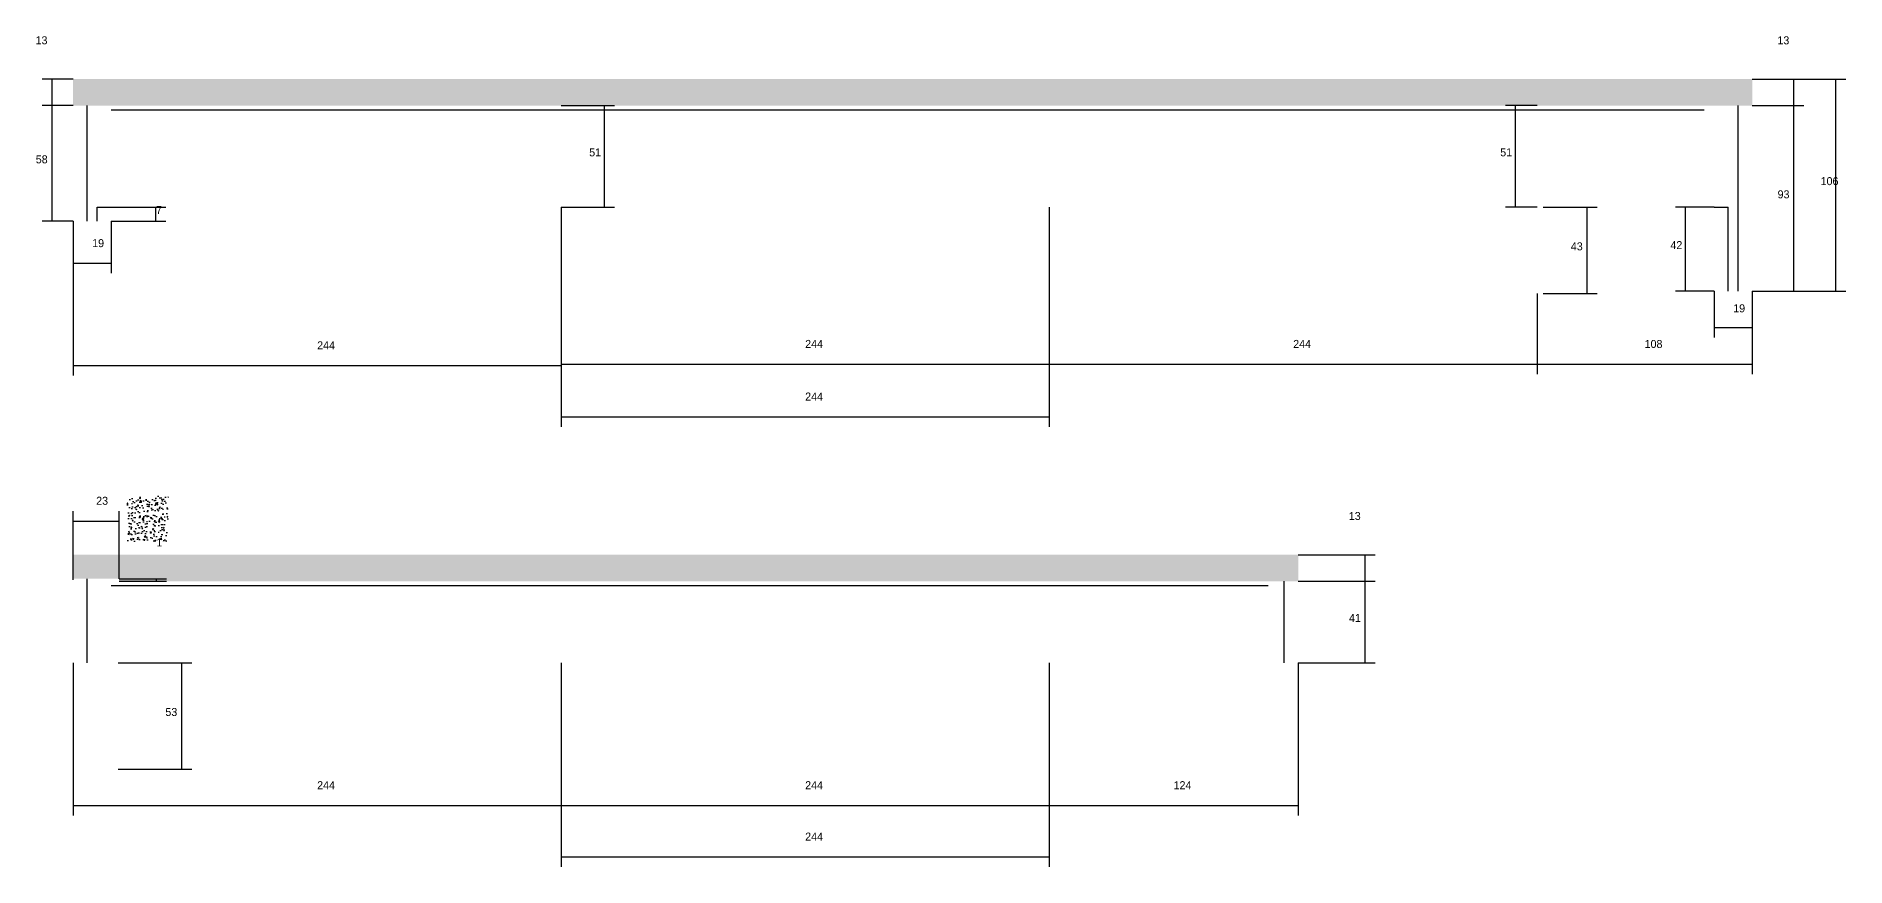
# Model space of a CAD drawing. Header units: metres. Extents: x -21162 to -15632, y 9308 to 10636.
# Drawn here: x -16561 to -15656, y 10208 to 10623 of the extents above; entities that cross this region are included whole.
import ezdxf

# ---------------------------------------------------------------- set-up
doc = ezdxf.new("R2010")
doc.units = ezdxf.units.M
doc.layers.add('COTA', color=241, linetype='Continuous')
doc.layers.add('SARR_2.2x7', color=40, linetype='Continuous')

msp = doc.modelspace()

# ---------------------------------------------------------------- hatches: boundary and pattern name
at = {"layer": 'COTA'}
h = msp.add_hatch(dxfattribs=at)
h.set_pattern_fill('AR-CONC', scale=0.03)
h.paths.add_polyline_path([(-15703, 10601.5), (-16054.5, 10601.5), (-16542.5, 10601.5), (-16542.5, 10588.3), (-15703, 10588.3)])
h = msp.add_hatch(dxfattribs=at)
h.set_pattern_fill('AR-CONC', scale=0.03)
h.paths.add_polyline_path([(-16494.8, 10370.4), (-16515.4, 10370.4), (-16515.4, 10370.4), (-16515.4, 10393), (-16515.4, 10393), (-16494.8, 10393), (-16494.8, 10393), (-16494.8, 10370.4)])
h = msp.add_hatch(dxfattribs=at)
h.set_pattern_fill('AR-CONC', scale=0.03)
h.paths.add_polyline_path([(-15930, 10350.5), (-15930, 10363.7), (-16542.5, 10363.7), (-16542.5, 10351.7), (-16519.5, 10351.7), (-16519.5, 10350.5)])

# ---------------------------------------------------------------- linework, layer by layer
for p, q in [((-16542.5, 10601.5), (-16558, 10601.5)), ((-16553, 10588.3), (-16553, 10601.5)), ((-15703, 10601.5), (-15677.2, 10601.5)), ((-15703, 10601.5), (-15656.2, 10601.5)), ((-15682.2, 10588.3), (-15682.2, 10601.5)), ((-15661.2, 10495.5), (-15661.2, 10601.5)), ((-16542.5, 10588.3), (-16558, 10588.3)), ((-16542.5, 10588.3), (-16558, 10588.3)), ((-16553, 10530.5), (-16553, 10588.3)), ((-16298.5, 10588.3), (-16271.8, 10588.3)), ((-16276.8, 10537.5), (-16276.8, 10588.3)), ((-15810.5, 10588.3), (-15826.4, 10588.3)), ((-15821.4, 10537.5), (-15821.4, 10588.3)), ((-15703, 10588.3), (-15677.2, 10588.3)), ((-15703, 10588.3), (-15677.2, 10588.3)), ((-15682.2, 10495.5), (-15682.2, 10588.3)), ((-16523.5, 10537.5), (-16496.1, 10537.5)), ((-16501.1, 10530.5), (-16501.1, 10537.5)), ((-16298.5, 10537.5), (-16298.5, 10454)), ((-16298.5, 10537.5), (-16298.5, 10427.7)), ((-16298.5, 10537.5), (-16271.8, 10537.5)), ((-16054.5, 10537.5), (-16054.5, 10454)), ((-16054.5, 10537.5), (-16054.5, 10427.7)), ((-16054.5, 10537.5), (-16054.5, 10454)), ((-15810.5, 10537.5), (-15826.4, 10537.5)), ((-15807.5, 10537.5), (-15780.5, 10537.5)), ((-15785.5, 10494.3), (-15785.5, 10537.5)), ((-15722, 10537.5), (-15741.3, 10537.5)), ((-15736.3, 10495.5), (-15736.3, 10537.5)), ((-16542.5, 10530.5), (-16558, 10530.5)), ((-16542.5, 10530.5), (-16542.5, 10453.4)), ((-16542.5, 10530.5), (-16542.5, 10504.5)), ((-16523.5, 10530.5), (-16523.5, 10504.5)), ((-16523.5, 10530.5), (-16496.1, 10530.5)), ((-16298.5, 10530.5), (-16298.5, 10453.4)), ((-16542.5, 10509.5), (-16523.5, 10509.5)), ((-15810.5, 10494.3), (-15810.5, 10454)), ((-15810.5, 10494.3), (-15810.5, 10454)), ((-15807.5, 10494.3), (-15780.5, 10494.3)), ((-15722, 10495.5), (-15741.3, 10495.5)), ((-15722, 10495.5), (-15722, 10472.3)), ((-15703, 10495.5), (-15677.2, 10495.5)), ((-15703, 10495.5), (-15703, 10454)), ((-15703, 10495.5), (-15656.2, 10495.5)), ((-15703, 10495.5), (-15703, 10472.3)), ((-15722, 10477.3), (-15703, 10477.3)), ((-16542.5, 10458.4), (-16298.5, 10458.4)), ((-16298.5, 10459), (-16054.5, 10459)), ((-16054.5, 10459), (-15810.5, 10459)), ((-15810.5, 10459), (-15703, 10459)), ((-16298.5, 10432.7), (-16054.5, 10432.7)), ((-16542.5, 10351.1), (-16542.5, 10385.5)), ((-16542.5, 10380.5), (-16519.5, 10380.5)), ((-16519.5, 10351.7), (-16519.5, 10385.5)), ((-15930, 10363.7), (-15891.5, 10363.7)), ((-15896.5, 10350.5), (-15896.5, 10363.7)), ((-16519.5, 10351.7), (-16495.9, 10351.7)), ((-16500.9, 10350.5), (-16500.9, 10351.7)), ((-16519.5, 10350.5), (-16495.9, 10350.5)), ((-15930, 10350.5), (-15891.5, 10350.5)), ((-15930, 10350.5), (-15891.5, 10350.5)), ((-15896.5, 10309.7), (-15896.5, 10350.5)), ((-16542.5, 10309.7), (-16542.5, 10233.4)), ((-16520, 10309.7), (-16483.2, 10309.7)), ((-16488.2, 10256.5), (-16488.2, 10309.7)), ((-16298.5, 10309.7), (-16298.5, 10233.4)), ((-16298.5, 10309.7), (-16298.5, 10207.7)), ((-16054.5, 10309.7), (-16054.5, 10233.4)), ((-16054.5, 10309.7), (-16054.5, 10207.7)), ((-15930, 10309.7), (-15891.5, 10309.7)), ((-15930, 10309.7), (-15930, 10233.4)), ((-16520, 10256.5), (-16483.2, 10256.5)), ((-16298.5, 10256.5), (-16298.5, 10233.4)), ((-16054.5, 10256.5), (-16054.5, 10233.4)), ((-16542.5, 10238.4), (-16298.5, 10238.4)), ((-16298.5, 10238.4), (-16054.5, 10238.4)), ((-16054.5, 10238.4), (-15930, 10238.4)), ((-16298.5, 10212.7), (-16054.5, 10212.7))]:
    msp.add_line(p, q, dxfattribs=at)
at = {"layer": 'SARR_2.2x7'}
for p, q in [((-16535.5, 10530.5), (-16535.5, 10588.3)), ((-16523.5, 10586.1), (-16298.5, 10586.1)), ((-16298.5, 10586.1), (-16054.5, 10586.1)), ((-16054.5, 10586.1), (-15810.5, 10586.1)), ((-15810.5, 10586.1), (-15727, 10586.1)), ((-15710, 10495.5), (-15710, 10588.3)), ((-16530.5, 10530.5), (-16530.5, 10537.5)), ((-16530.5, 10537.5), (-16523.5, 10537.5)), ((-15722, 10537.5), (-15715, 10537.5)), ((-15715, 10495.5), (-15715, 10537.5)), ((-16535.5, 10309.7), (-16535.5, 10351.7)), ((-16523.5, 10348.3), (-16298.5, 10348.3)), ((-16298.5, 10348.3), (-16054.5, 10348.3)), ((-16054.5, 10348.3), (-15945, 10348.3)), ((-15937, 10309.7), (-15937, 10350.5))]:
    msp.add_line(p, q, dxfattribs=at)

# ---------------------------------------------------------------- texts
at = {"layer": 'COTA'}
for s, p in [('13', (-16561.3, 10618.9)), ('13', (-15690.4, 10618.9)), ('58', (-16561.2, 10559.4)), ('51', (-16284.5, 10562.9)), ('51', (-15829, 10562.9)), ('106', (-15668.8, 10548.5)), ('93', (-15690.3, 10541.9)), ('7', (-16501.1, 10534)), ('19', (-16533, 10517.5)), ('43', (-15793.7, 10515.9)), ('42', (-15743.9, 10516.5)), ('19', (-15712.5, 10484.9)), ('244', (-16420.5, 10466.4)), ('244', (-16176.5, 10467.1)), ('244', (-15932.5, 10467.1)), ('108', (-15756.8, 10467.1)), ('244', (-16176.5, 10440.8)), ('23', (-16531, 10388.7)), ('13', (-15904.7, 10381.1)), ('1', (-16500.9, 10367.9)), ('41', (-15904.6, 10330.1)), ('53', (-16496.4, 10283.1)), ('244', (-16420.5, 10246.5)), ('244', (-16176.5, 10246.5)), ('124', (-15992.3, 10246.5)), ('244', (-16176.5, 10220.8))]:
    msp.add_text(s, height=4, dxfattribs=at).set_placement(p)

doc.saveas('drawing.dxf')
